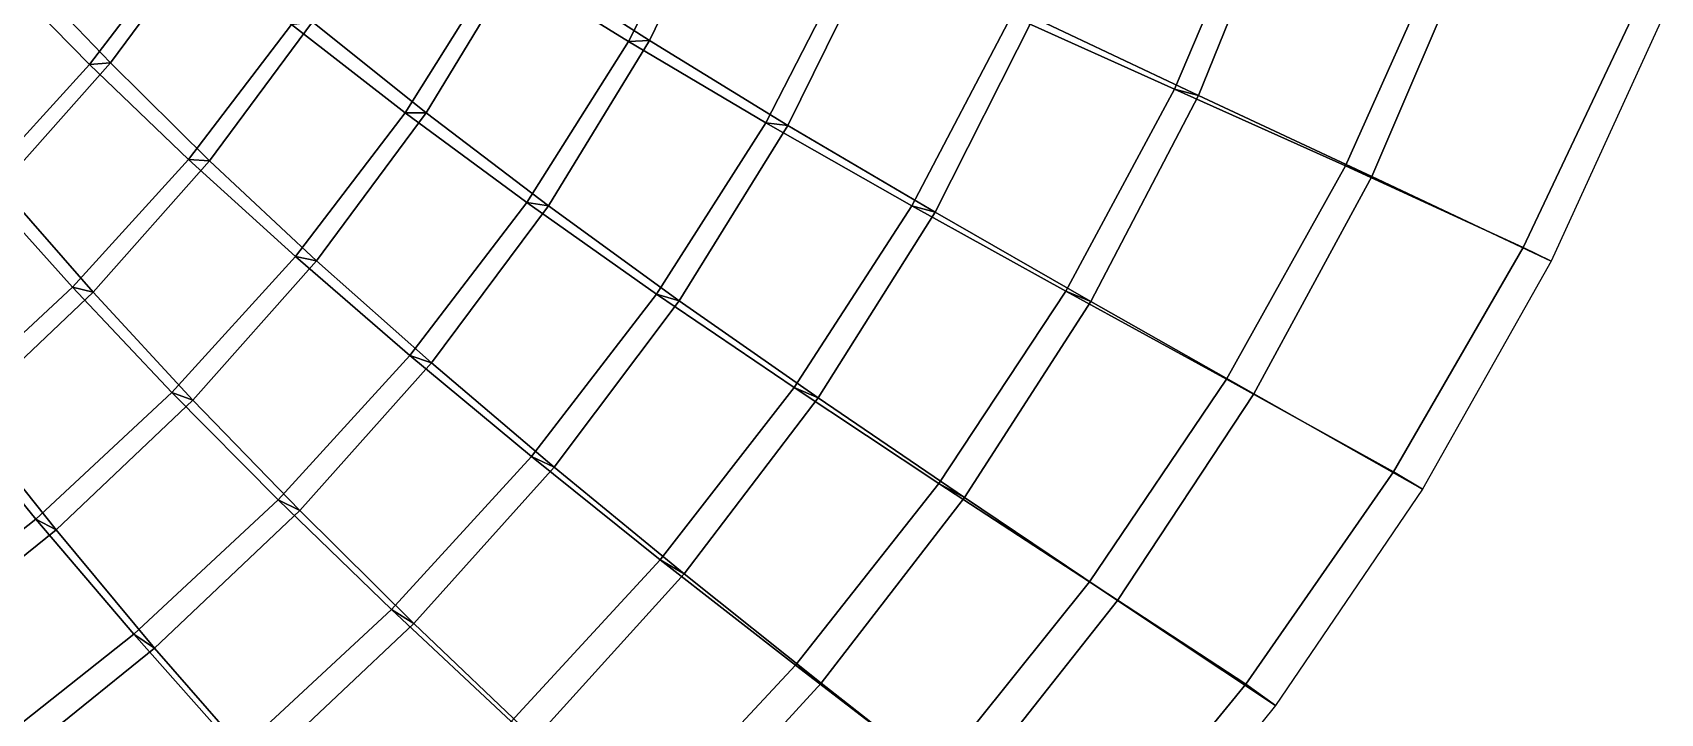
# Model space of a CAD drawing. Header units: metres. Extents: x -2184624 to 1125696, y -1900362 to 1900362.
# Drawn here: x 378009 to 1042518, y -1308778 to -1030950 of the extents above; entities that cross this region are included whole.
import ezdxf

# ---------------------------------------------------------------- set-up
doc = ezdxf.new("R2010")
doc.units = ezdxf.units.M

msp = doc.modelspace()

# ---------------------------------------------------------------- linework, layer by layer
at = {"layer": '1'}
for points in [[(608758.9, -934412.94, 144159.84), (663879.56, -964006.9, 131818.97), (629838.9, -1034245.3, 145287.22), (577172.2, -1000321, 159954.64)], [(600783.25, -938163.06, 116467.805), (655771.7, -966361.1, 103606.46), (621232.4, -1034652.2, 117568.88), (568752.8, -1002063.1, 132703.92)], [(810379.4, -943573.94, 58677.3), (880637.6, -968284.9, 38991.566), (844220.94, -1054076.4, 45921.16), (777668.6, -1024065.2, 68917.914)], [(818413.9, -942381.56, 88438.54), (889426.6, -968948.75, 69220.7), (853908.8, -1056567.1, 75547.03), (786602.5, -1024830.7, 98099.71)], [(409733.38, -954198.75, 208444.06), (449326.44, -990002.4, 199263.27), (409792.75, -1043364.5, 215164.86), (372473.75, -1004301.7, 225824.31)], [(401057.75, -957516.1, 182955.94), (440764.94, -992273.75, 173337.11), (401263.88, -1043973, 189620.64), (363870.5, -1005941.2, 200674.38)], [(519929.1, -969942.3, 145188.03), (568752.8, -1002063.1, 132703.92), (530074.4, -1063653.8, 147095.9), (483745.97, -1027654.94, 161476.83)], [(528299.56, -966959.06, 171960.75), (577172.2, -1000321, 159954.64), (538710.75, -1063711, 173890.38), (492289.78, -1026506.8, 187838.45)], [(655771.7, -966361.1, 103606.46), (663879.56, -964006.9, 131818.97), (629838.9, -1034245.3, 145287.22), (621232.4, -1034652.2, 117568.88)], [(621232.4, -1034652.2, 117568.88), (629838.9, -1034245.3, 145287.22), (663879.56, -964006.9, 131818.97), (655771.7, -966361.1, 103606.46)], [(655771.7, -966361.1, 103606.46), (714766.5, -994927.06, 87930.53), (677338.6, -1067800, 99378.81), (621232.4, -1034652.2, 117568.88)], [(663879.56, -964006.9, 131818.97), (723184.25, -994077.3, 116640.7), (686291.5, -1068826.8, 127553.375), (629838.9, -1034245.3, 145287.22)], [(880637.6, -968284.9, 38991.566), (889426.6, -968948.75, 69220.7), (853908.8, -1056567.1, 75547.03), (844220.94, -1054076.4, 45921.16)], [(880637.6, -968284.9, 38991.566), (954637.25, -994326.2, 14632.164), (913969.25, -1085348.8, 18163.695), (844220.94, -1054076.4, 45921.16)], [(844220.94, -1054076.4, 45921.16), (853908.8, -1056567.1, 75547.03), (889426.6, -968948.75, 69220.7), (880637.6, -968284.9, 38991.566)], [(889426.6, -968948.75, 69220.7), (964503.9, -996958.8, 45274.082), (924681.6, -1089670, 48208.742), (853908.8, -1056567.1, 75547.03)], [(440764.94, -992273.75, 173337.11), (449326.44, -990002.4, 199263.27), (409792.75, -1043364.5, 215164.86), (401263.88, -1043973, 189620.64)], [(401263.88, -1043973, 189620.64), (409792.75, -1043364.5, 215164.86), (449326.44, -990002.4, 199263.27), (440764.94, -992273.75, 173337.11)], [(449326.44, -990002.4, 199263.27), (492289.78, -1026506.8, 187838.45), (450263.84, -1083283.9, 202097.3), (409792.75, -1043364.5, 215164.86)], [(440764.94, -992273.75, 173337.11), (483745.97, -1027654.94, 161476.83), (441719.53, -1082789.4, 176156.58), (401263.88, -1043973, 189620.64)], [(714766.5, -994927.06, 87930.53), (723184.25, -994077.3, 116640.7), (686291.5, -1068826.8, 127553.375), (677338.6, -1067800, 99378.81)], [(677338.6, -1067800, 99378.81), (686291.5, -1068826.8, 127553.375), (723184.25, -994077.3, 116640.7), (714766.5, -994927.06, 87930.53)], [(714766.5, -994927.06, 87930.53), (777668.6, -1024065.2, 68917.914), (736936.1, -1101658.2, 77646.66), (677338.6, -1067800, 99378.81)], [(723184.25, -994077.3, 116640.7), (786602.5, -1024830.7, 98099.71), (746417.6, -1104221, 106266.266), (686291.5, -1068826.8, 127553.375)], [(954637.25, -994326.2, 14632.164), (964503.9, -996958.8, 45274.082), (924681.6, -1089670, 48208.742), (913969.25, -1085348.8, 18163.695)], [(954637.25, -994326.2, 14632.164), (1031949.56, -1022769.06, -15686.754), (986545.1, -1118676.4, -15415.284), (913969.25, -1085348.8, 18163.695)], [(913969.25, -1085348.8, 18163.695), (924681.6, -1089670, 48208.742), (964503.9, -996958.8, 45274.082), (954637.25, -994326.2, 14632.164)], [(568752.8, -1002063.1, 132703.92), (577172.2, -1000321, 159954.64), (538710.75, -1063711, 173890.38), (530074.4, -1063653.8, 147095.9)], [(530074.4, -1063653.8, 147095.9), (538710.75, -1063711, 173890.38), (577172.2, -1000321, 159954.64), (568752.8, -1002063.1, 132703.92)], [(568752.8, -1002063.1, 132703.92), (621232.4, -1034652.2, 117568.88), (579766.4, -1100296.2, 129866.484), (530074.4, -1063653.8, 147095.9)], [(577172.2, -1000321, 159954.64), (629838.9, -1034245.3, 145287.22), (588621.25, -1101646.2, 157091.58), (538710.75, -1063711, 173890.38)], [(621232.4, -1034652.2, 117568.88), (629838.9, -1034245.3, 145287.22), (577172.2, -1000321, 159954.64), (568752.8, -1002063.1, 132703.92)], [(568752.8, -1002063.1, 132703.92), (577172.2, -1000321, 159954.64), (629838.9, -1034245.3, 145287.22), (621232.4, -1034652.2, 117568.88)], [(964503.9, -996958.8, 45274.082), (1042517.94, -1026657.94, 15686.754), (997958.9, -1124182.1, 15415.284), (924681.6, -1089670, 48208.742)], [(363870.5, -1005941.2, 200674.38), (401263.88, -1043973, 189620.64), (356626.9, -1092878.5, 204488.02), (321805.44, -1051805.5, 216910.94)], [(372473.75, -1004301.7, 225824.31), (409792.75, -1043364.5, 215164.86), (364991.9, -1093756.8, 229643.58), (330221.2, -1051663, 241706.1)], [(401263.88, -1043973, 189620.64), (409792.75, -1043364.5, 215164.86), (372473.75, -1004301.7, 225824.31), (363870.5, -1005941.2, 200674.38)], [(363870.5, -1005941.2, 200674.38), (372473.75, -1004301.7, 225824.31), (409792.75, -1043364.5, 215164.86), (401263.88, -1043973, 189620.64)], [(1031949.56, -1022769.06, -15686.754), (1042517.94, -1026657.94, 15686.754), (997958.9, -1124182.1, 15415.284), (986545.1, -1118676.4, -15415.284)], [(483745.97, -1027654.94, 161476.83), (492289.78, -1026506.8, 187838.45), (450263.84, -1083283.9, 202097.3), (441719.53, -1082789.4, 176156.58)], [(441719.53, -1082789.4, 176156.58), (450263.84, -1083283.9, 202097.3), (492289.78, -1026506.8, 187838.45), (483745.97, -1027654.94, 161476.83)], [(483745.97, -1027654.94, 161476.83), (530074.4, -1063653.8, 147095.9), (485285.66, -1122380.6, 160005.2), (441719.53, -1082789.4, 176156.58)], [(492289.78, -1026506.8, 187838.45), (538710.75, -1063711, 173890.38), (493946.97, -1124056.4, 186345.8), (450263.84, -1083283.9, 202097.3)], [(530074.4, -1063653.8, 147095.9), (538710.75, -1063711, 173890.38), (492289.78, -1026506.8, 187838.45), (483745.97, -1027654.94, 161476.83)], [(483745.97, -1027654.94, 161476.83), (492289.78, -1026506.8, 187838.45), (538710.75, -1063711, 173890.38), (530074.4, -1063653.8, 147095.9)], [(777668.6, -1024065.2, 68917.914), (786602.5, -1024830.7, 98099.71), (746417.6, -1104221, 106266.266), (736936.1, -1101658.2, 77646.66)], [(777668.6, -1024065.2, 68917.914), (844220.94, -1054076.4, 45921.16), (799759.25, -1136439.4, 51793.57), (736936.1, -1101658.2, 77646.66)], [(736936.1, -1101658.2, 77646.66), (746417.6, -1104221, 106266.266), (786602.5, -1024830.7, 98099.71), (777668.6, -1024065.2, 68917.914)], [(786602.5, -1024830.7, 98099.71), (853908.8, -1056567.1, 75547.03), (809976.4, -1140643.6, 80849.555), (746417.6, -1104221, 106266.266)], [(844220.94, -1054076.4, 45921.16), (853908.8, -1056567.1, 75547.03), (786602.5, -1024830.7, 98099.71), (777668.6, -1024065.2, 68917.914)], [(777668.6, -1024065.2, 68917.914), (786602.5, -1024830.7, 98099.71), (853908.8, -1056567.1, 75547.03), (844220.94, -1054076.4, 45921.16)], [(621232.4, -1034652.2, 117568.88), (629838.9, -1034245.3, 145287.22), (588621.25, -1101646.2, 157091.58), (579766.4, -1100296.2, 129866.484)], [(579766.4, -1100296.2, 129866.484), (588621.25, -1101646.2, 157091.58), (629838.9, -1034245.3, 145287.22), (621232.4, -1034652.2, 117568.88)], [(621232.4, -1034652.2, 117568.88), (677338.6, -1067800, 99378.81), (632763.8, -1137645.8, 109402.06), (579766.4, -1100296.2, 129866.484)], [(629838.9, -1034245.3, 145287.22), (686291.5, -1068826.8, 127553.375), (641980.3, -1140382.2, 137056.72), (588621.25, -1101646.2, 157091.58)], [(677338.6, -1067800, 99378.81), (686291.5, -1068826.8, 127553.375), (629838.9, -1034245.3, 145287.22), (621232.4, -1034652.2, 117568.88)], [(621232.4, -1034652.2, 117568.88), (629838.9, -1034245.3, 145287.22), (686291.5, -1068826.8, 127553.375), (677338.6, -1067800, 99378.81)], [(401263.88, -1043973, 189620.64), (409792.75, -1043364.5, 215164.86), (364991.9, -1093756.8, 229643.58), (356626.9, -1092878.5, 204488.02)], [(356626.9, -1092878.5, 204488.02), (364991.9, -1093756.8, 229643.58), (409792.75, -1043364.5, 215164.86), (401263.88, -1043973, 189620.64)], [(401263.88, -1043973, 189620.64), (441719.53, -1082789.4, 176156.58), (394310.25, -1134875.6, 189511.33), (356626.9, -1092878.5, 204488.02)], [(409792.75, -1043364.5, 215164.86), (450263.84, -1083283.9, 202097.3), (402707.88, -1136844.1, 215034.02), (364991.9, -1093756.8, 229643.58)], [(441719.53, -1082789.4, 176156.58), (450263.84, -1083283.9, 202097.3), (409792.75, -1043364.5, 215164.86), (401263.88, -1043973, 189620.64)], [(401263.88, -1043973, 189620.64), (409792.75, -1043364.5, 215164.86), (450263.84, -1083283.9, 202097.3), (441719.53, -1082789.4, 176156.58)], [(844220.94, -1054076.4, 45921.16), (853908.8, -1056567.1, 75547.03), (809976.4, -1140643.6, 80849.555), (799759.25, -1136439.4, 51793.57)], [(844220.94, -1054076.4, 45921.16), (913969.25, -1085348.8, 18163.695), (865386.1, -1172397.8, 21158.787), (799759.25, -1136439.4, 51793.57)], [(799759.25, -1136439.4, 51793.57), (809976.4, -1140643.6, 80849.555), (853908.8, -1056567.1, 75547.03), (844220.94, -1054076.4, 45921.16)], [(853908.8, -1056567.1, 75547.03), (924681.6, -1089670, 48208.742), (876571.4, -1178351, 50648.977), (809976.4, -1140643.6, 80849.555)], [(913969.25, -1085348.8, 18163.695), (924681.6, -1089670, 48208.742), (853908.8, -1056567.1, 75547.03), (844220.94, -1054076.4, 45921.16)], [(844220.94, -1054076.4, 45921.16), (853908.8, -1056567.1, 75547.03), (924681.6, -1089670, 48208.742), (913969.25, -1085348.8, 18163.695)], [(530074.4, -1063653.8, 147095.9), (538710.75, -1063711, 173890.38), (493946.97, -1124056.4, 186345.8), (485285.66, -1122380.6, 160005.2)], [(530074.4, -1063653.8, 147095.9), (579766.4, -1100296.2, 129866.484), (531956.06, -1162760, 140847.44), (485285.66, -1122380.6, 160005.2)], [(485285.66, -1122380.6, 160005.2), (493946.97, -1124056.4, 186345.8), (538710.75, -1063711, 173890.38), (530074.4, -1063653.8, 147095.9)], [(538710.75, -1063711, 173890.38), (588621.25, -1101646.2, 157091.58), (540849.06, -1165701.5, 167593.12), (493946.97, -1124056.4, 186345.8)], [(579766.4, -1100296.2, 129866.484), (588621.25, -1101646.2, 157091.58), (538710.75, -1063711, 173890.38), (530074.4, -1063653.8, 147095.9)], [(530074.4, -1063653.8, 147095.9), (538710.75, -1063711, 173890.38), (588621.25, -1101646.2, 157091.58), (579766.4, -1100296.2, 129866.484)], [(677338.6, -1067800, 99378.81), (686291.5, -1068826.8, 127553.375), (641980.3, -1140382.2, 137056.72), (632763.8, -1137645.8, 109402.06)], [(677338.6, -1067800, 99378.81), (736936.1, -1101658.2, 77646.66), (688915.56, -1175805.6, 85251.15), (632763.8, -1137645.8, 109402.06)], [(632763.8, -1137645.8, 109402.06), (641980.3, -1140382.2, 137056.72), (686291.5, -1068826.8, 127553.375), (677338.6, -1067800, 99378.81)], [(686291.5, -1068826.8, 127553.375), (746417.6, -1104221, 106266.266), (698655.94, -1180028.1, 113336.9), (641980.3, -1140382.2, 137056.72)], [(736936.1, -1101658.2, 77646.66), (746417.6, -1104221, 106266.266), (686291.5, -1068826.8, 127553.375), (677338.6, -1067800, 99378.81)], [(677338.6, -1067800, 99378.81), (686291.5, -1068826.8, 127553.375), (746417.6, -1104221, 106266.266), (736936.1, -1101658.2, 77646.66)], [(441719.53, -1082789.4, 176156.58), (450263.84, -1083283.9, 202097.3), (402707.88, -1136844.1, 215034.02), (394310.25, -1134875.6, 189511.33)], [(441719.53, -1082789.4, 176156.58), (485285.66, -1122380.6, 160005.2), (434884.97, -1177782.5, 171708.31), (394310.25, -1134875.6, 189511.33)], [(394310.25, -1134875.6, 189511.33), (402707.88, -1136844.1, 215034.02), (450263.84, -1083283.9, 202097.3), (441719.53, -1082789.4, 176156.58)], [(485285.66, -1122380.6, 160005.2), (493946.97, -1124056.4, 186345.8), (450263.84, -1083283.9, 202097.3), (441719.53, -1082789.4, 176156.58)], [(441719.53, -1082789.4, 176156.58), (450263.84, -1083283.9, 202097.3), (493946.97, -1124056.4, 186345.8), (485285.66, -1122380.6, 160005.2)], [(450263.84, -1083283.9, 202097.3), (493946.97, -1124056.4, 186345.8), (443408.6, -1180917.5, 197607.03), (402707.88, -1136844.1, 215034.02)], [(913969.25, -1085348.8, 18163.695), (924681.6, -1089670, 48208.742), (876571.4, -1178351, 50648.977), (865386.1, -1172397.8, 21158.787)], [(913969.25, -1085348.8, 18163.695), (986545.1, -1118676.4, -15415.284), (933503.4, -1210129, -15160.944), (865386.1, -1172397.8, 21158.787)], [(865386.1, -1172397.8, 21158.787), (876571.4, -1178351, 50648.977), (924681.6, -1089670, 48208.742), (913969.25, -1085348.8, 18163.695)], [(924681.6, -1089670, 48208.742), (997958.9, -1124182.1, 15415.284), (945383.6, -1217239, 15160.944), (876571.4, -1178351, 50648.977)], [(986545.1, -1118676.4, -15415.284), (997958.9, -1124182.1, 15415.284), (924681.6, -1089670, 48208.742), (913969.25, -1085348.8, 18163.695)], [(913969.25, -1085348.8, 18163.695), (924681.6, -1089670, 48208.742), (997958.9, -1124182.1, 15415.284), (986545.1, -1118676.4, -15415.284)], [(356626.9, -1092878.5, 204488.02), (394310.25, -1134875.6, 189511.33), (341957.88, -1183516.2, 201764.3), (307262.88, -1138589.9, 218166.4)], [(364991.9, -1093756.8, 229643.58), (402707.88, -1136844.1, 215034.02), (350083.62, -1186808, 226879.23), (315351.8, -1140798.4, 242936.25)], [(394310.25, -1134875.6, 189511.33), (402707.88, -1136844.1, 215034.02), (364991.9, -1093756.8, 229643.58), (356626.9, -1092878.5, 204488.02)], [(356626.9, -1092878.5, 204488.02), (364991.9, -1093756.8, 229643.58), (402707.88, -1136844.1, 215034.02), (394310.25, -1134875.6, 189511.33)], [(579766.4, -1100296.2, 129866.484), (588621.25, -1101646.2, 157091.58), (540849.06, -1165701.5, 167593.12), (531956.06, -1162760, 140847.44)], [(579766.4, -1100296.2, 129866.484), (632763.8, -1137645.8, 109402.06), (581655.9, -1203964.6, 118316.39), (531956.06, -1162760, 140847.44)], [(531956.06, -1162760, 140847.44), (540849.06, -1165701.5, 167593.12), (588621.25, -1101646.2, 157091.58), (579766.4, -1100296.2, 129866.484)], [(588621.25, -1101646.2, 157091.58), (641980.3, -1140382.2, 137056.72), (590909.9, -1208263.9, 145475.08), (540849.06, -1165701.5, 167593.12)], [(632763.8, -1137645.8, 109402.06), (641980.3, -1140382.2, 137056.72), (588621.25, -1101646.2, 157091.58), (579766.4, -1100296.2, 129866.484)], [(579766.4, -1100296.2, 129866.484), (588621.25, -1101646.2, 157091.58), (641980.3, -1140382.2, 137056.72), (632763.8, -1137645.8, 109402.06)], [(736936.1, -1101658.2, 77646.66), (746417.6, -1104221, 106266.266), (698655.94, -1180028.1, 113336.9), (688915.56, -1175805.6, 85251.15)], [(736936.1, -1101658.2, 77646.66), (799759.25, -1136439.4, 51793.57), (747960.7, -1214913.2, 56896.375), (688915.56, -1175805.6, 85251.15)], [(688915.56, -1175805.6, 85251.15), (698655.94, -1180028.1, 113336.9), (746417.6, -1104221, 106266.266), (736936.1, -1101658.2, 77646.66)], [(799759.25, -1136439.4, 51793.57), (809976.4, -1140643.6, 80849.555), (746417.6, -1104221, 106266.266), (736936.1, -1101658.2, 77646.66)], [(736936.1, -1101658.2, 77646.66), (746417.6, -1104221, 106266.266), (809976.4, -1140643.6, 80849.555), (799759.25, -1136439.4, 51793.57)], [(746417.6, -1104221, 106266.266), (809976.4, -1140643.6, 80849.555), (758407.7, -1220728, 85419.66), (698655.94, -1180028.1, 113336.9)], [(485285.66, -1122380.6, 160005.2), (493946.97, -1124056.4, 186345.8), (443408.6, -1180917.5, 197607.03), (434884.97, -1177782.5, 171708.31)], [(485285.66, -1122380.6, 160005.2), (531956.06, -1162760, 140847.44), (478330.78, -1221597.5, 150770.64), (434884.97, -1177782.5, 171708.31)], [(434884.97, -1177782.5, 171708.31), (443408.6, -1180917.5, 197607.03), (493946.97, -1124056.4, 186345.8), (485285.66, -1122380.6, 160005.2)], [(531956.06, -1162760, 140847.44), (540849.06, -1165701.5, 167593.12), (493946.97, -1124056.4, 186345.8), (485285.66, -1122380.6, 160005.2)], [(485285.66, -1122380.6, 160005.2), (493946.97, -1124056.4, 186345.8), (540849.06, -1165701.5, 167593.12), (531956.06, -1162760, 140847.44)], [(986545.1, -1118676.4, -15415.284), (997958.9, -1124182.1, 15415.284), (945383.6, -1217239, 15160.944), (933503.4, -1210129, -15160.944)], [(493946.97, -1124056.4, 186345.8), (540849.06, -1165701.5, 167593.12), (487084.97, -1225983.2, 177057.08), (443408.6, -1180917.5, 197607.03)], [(394310.25, -1134875.6, 189511.33), (402707.88, -1136844.1, 215034.02), (350083.62, -1186808, 226879.23), (341957.88, -1183516.2, 201764.3)], [(394310.25, -1134875.6, 189511.33), (434884.97, -1177782.5, 171708.31), (379341.28, -1229467, 182418.4), (341957.88, -1183516.2, 201764.3)], [(341957.88, -1183516.2, 201764.3), (350083.62, -1186808, 226879.23), (402707.88, -1136844.1, 215034.02), (394310.25, -1134875.6, 189511.33)], [(434884.97, -1177782.5, 171708.31), (443408.6, -1180917.5, 197607.03), (402707.88, -1136844.1, 215034.02), (394310.25, -1134875.6, 189511.33)], [(394310.25, -1134875.6, 189511.33), (402707.88, -1136844.1, 215034.02), (443408.6, -1180917.5, 197607.03), (434884.97, -1177782.5, 171708.31)], [(402707.88, -1136844.1, 215034.02), (443408.6, -1180917.5, 197607.03), (387589.53, -1233918, 207892.19), (350083.62, -1186808, 226879.23)], [(632763.8, -1137645.8, 109402.06), (641980.3, -1140382.2, 137056.72), (590909.9, -1208263.9, 145475.08), (581655.9, -1203964.6, 118316.39)], [(632763.8, -1137645.8, 109402.06), (688915.56, -1175805.6, 85251.15), (634229.3, -1246053.4, 91994.67), (581655.9, -1203964.6, 118316.39)], [(581655.9, -1203964.6, 118316.39), (590909.9, -1208263.9, 145475.08), (641980.3, -1140382.2, 137056.72), (632763.8, -1137645.8, 109402.06)], [(641980.3, -1140382.2, 137056.72), (698655.94, -1180028.1, 113336.9), (643989.8, -1251810.6, 119578.39), (590909.9, -1208263.9, 145475.08)], [(688915.56, -1175805.6, 85251.15), (698655.94, -1180028.1, 113336.9), (641980.3, -1140382.2, 137056.72), (632763.8, -1137645.8, 109402.06)], [(632763.8, -1137645.8, 109402.06), (641980.3, -1140382.2, 137056.72), (698655.94, -1180028.1, 113336.9), (688915.56, -1175805.6, 85251.15)], [(799759.25, -1136439.4, 51793.57), (809976.4, -1140643.6, 80849.555), (758407.7, -1220728, 85419.66), (747960.7, -1214913.2, 56896.375)], [(799759.25, -1136439.4, 51793.57), (865386.1, -1172397.8, 21158.787), (809516.94, -1255117.1, 23767.787), (747960.7, -1214913.2, 56896.375)], [(747960.7, -1214913.2, 56896.375), (758407.7, -1220728, 85419.66), (809976.4, -1140643.6, 80849.555), (799759.25, -1136439.4, 51793.57)], [(809976.4, -1140643.6, 80849.555), (876571.4, -1178351, 50648.977), (820874.3, -1262637.4, 52743.406), (758407.7, -1220728, 85419.66)], [(865386.1, -1172397.8, 21158.787), (876571.4, -1178351, 50648.977), (809976.4, -1140643.6, 80849.555), (799759.25, -1136439.4, 51793.57)], [(799759.25, -1136439.4, 51793.57), (809976.4, -1140643.6, 80849.555), (876571.4, -1178351, 50648.977), (865386.1, -1172397.8, 21158.787)], [(531956.06, -1162760, 140847.44), (540849.06, -1165701.5, 167593.12), (487084.97, -1225983.2, 177057.08), (478330.78, -1221597.5, 150770.64)], [(531956.06, -1162760, 140847.44), (581655.9, -1203964.6, 118316.39), (524564.5, -1266332.8, 126350.76), (478330.78, -1221597.5, 150770.64)], [(478330.78, -1221597.5, 150770.64), (487084.97, -1225983.2, 177057.08), (540849.06, -1165701.5, 167593.12), (531956.06, -1162760, 140847.44)], [(581655.9, -1203964.6, 118316.39), (590909.9, -1208263.9, 145475.08), (540849.06, -1165701.5, 167593.12), (531956.06, -1162760, 140847.44)], [(531956.06, -1162760, 140847.44), (540849.06, -1165701.5, 167593.12), (590909.9, -1208263.9, 145475.08), (581655.9, -1203964.6, 118316.39)], [(540849.06, -1165701.5, 167593.12), (590909.9, -1208263.9, 145475.08), (533666.5, -1272061.8, 153040.42), (487084.97, -1225983.2, 177057.08)], [(688915.56, -1175805.6, 85251.15), (698655.94, -1180028.1, 113336.9), (643989.8, -1251810.6, 119578.39), (634229.3, -1246053.4, 91994.67)], [(688915.56, -1175805.6, 85251.15), (747960.7, -1214913.2, 56896.375), (689429.6, -1289100.6, 61417.215), (634229.3, -1246053.4, 91994.67)], [(634229.3, -1246053.4, 91994.67), (643989.8, -1251810.6, 119578.39), (698655.94, -1180028.1, 113336.9), (688915.56, -1175805.6, 85251.15)], [(747960.7, -1214913.2, 56896.375), (758407.7, -1220728, 85419.66), (698655.94, -1180028.1, 113336.9), (688915.56, -1175805.6, 85251.15)], [(688915.56, -1175805.6, 85251.15), (698655.94, -1180028.1, 113336.9), (758407.7, -1220728, 85419.66), (747960.7, -1214913.2, 56896.375)], [(865386.1, -1172397.8, 21158.787), (876571.4, -1178351, 50648.977), (820874.3, -1262637.4, 52743.406), (809516.94, -1255117.1, 23767.787)], [(865386.1, -1172397.8, 21158.787), (933503.4, -1210129, -15160.944), (873316.44, -1296870, -14923.463), (809516.94, -1255117.1, 23767.787)], [(809516.94, -1255117.1, 23767.787), (820874.3, -1262637.4, 52743.406), (876571.4, -1178351, 50648.977), (865386.1, -1172397.8, 21158.787)], [(933503.4, -1210129, -15160.944), (945383.6, -1217239, 15160.944), (876571.4, -1178351, 50648.977), (865386.1, -1172397.8, 21158.787)], [(865386.1, -1172397.8, 21158.787), (876571.4, -1178351, 50648.977), (945383.6, -1217239, 15160.944), (933503.4, -1210129, -15160.944)], [(434884.97, -1177782.5, 171708.31), (443408.6, -1180917.5, 197607.03), (387589.53, -1233918, 207892.19), (379341.28, -1229467, 182418.4)], [(434884.97, -1177782.5, 171708.31), (478330.78, -1221597.5, 150770.64), (419382.78, -1276426.8, 159831.2), (379341.28, -1229467, 182418.4)], [(379341.28, -1229467, 182418.4), (387589.53, -1233918, 207892.19), (443408.6, -1180917.5, 197607.03), (434884.97, -1177782.5, 171708.31)], [(443408.6, -1180917.5, 197607.03), (487084.97, -1225983.2, 177057.08), (427848.97, -1282122.2, 185681.17), (387589.53, -1233918, 207892.19)], [(478330.78, -1221597.5, 150770.64), (487084.97, -1225983.2, 177057.08), (443408.6, -1180917.5, 197607.03), (434884.97, -1177782.5, 171708.31)], [(434884.97, -1177782.5, 171708.31), (443408.6, -1180917.5, 197607.03), (487084.97, -1225983.2, 177057.08), (478330.78, -1221597.5, 150770.64)], [(698655.94, -1180028.1, 113336.9), (758407.7, -1220728, 85419.66), (699859.5, -1296425.9, 89444.375), (643989.8, -1251810.6, 119578.39)], [(876571.4, -1178351, 50648.977), (945383.6, -1217239, 15160.944), (885356.56, -1305548, 14923.463), (820874.3, -1262637.4, 52743.406)], [(341957.88, -1183516.2, 201764.3), (379341.28, -1229467, 182418.4), (319101.38, -1277095.5, 192301.64), (285087, -1228368.6, 213093)], [(350083.62, -1186808, 226879.23), (387589.53, -1233918, 207892.19), (326957.8, -1282731.5, 217369.73), (292834.62, -1232846.9, 237814.47)], [(379341.28, -1229467, 182418.4), (387589.53, -1233918, 207892.19), (350083.62, -1186808, 226879.23), (341957.88, -1183516.2, 201764.3)], [(341957.88, -1183516.2, 201764.3), (350083.62, -1186808, 226879.23), (387589.53, -1233918, 207892.19), (379341.28, -1229467, 182418.4)], [(581655.9, -1203964.6, 118316.39), (590909.9, -1208263.9, 145475.08), (533666.5, -1272061.8, 153040.42), (524564.5, -1266332.8, 126350.76)], [(581655.9, -1203964.6, 118316.39), (634229.3, -1246053.4, 91994.67), (573434, -1312008.4, 98062.27), (524564.5, -1266332.8, 126350.76)], [(524564.5, -1266332.8, 126350.76), (533666.5, -1272061.8, 153040.42), (590909.9, -1208263.9, 145475.08), (581655.9, -1203964.6, 118316.39)], [(590909.9, -1208263.9, 145475.08), (643989.8, -1251810.6, 119578.39), (583014.9, -1319183.6, 125175.87), (533666.5, -1272061.8, 153040.42)], [(634229.3, -1246053.4, 91994.67), (643989.8, -1251810.6, 119578.39), (590909.9, -1208263.9, 145475.08), (581655.9, -1203964.6, 118316.39)], [(581655.9, -1203964.6, 118316.39), (590909.9, -1208263.9, 145475.08), (643989.8, -1251810.6, 119578.39), (634229.3, -1246053.4, 91994.67)], [(747960.7, -1214913.2, 56896.375), (758407.7, -1220728, 85419.66), (699859.5, -1296425.9, 89444.375), (689429.6, -1289100.6, 61417.215)], [(747960.7, -1214913.2, 56896.375), (809516.94, -1255117.1, 23767.787), (746914.75, -1333172.4, 26085.934), (689429.6, -1289100.6, 61417.215)], [(689429.6, -1289100.6, 61417.215), (699859.5, -1296425.9, 89444.375), (758407.7, -1220728, 85419.66), (747960.7, -1214913.2, 56896.375)], [(809516.94, -1255117.1, 23767.787), (820874.3, -1262637.4, 52743.406), (758407.7, -1220728, 85419.66), (747960.7, -1214913.2, 56896.375)], [(747960.7, -1214913.2, 56896.375), (758407.7, -1220728, 85419.66), (820874.3, -1262637.4, 52743.406), (809516.94, -1255117.1, 23767.787)], [(933503.4, -1210129, -15160.944), (945383.6, -1217239, 15160.944), (885356.56, -1305548, 14923.463), (873316.44, -1296870, -14923.463)], [(478330.78, -1221597.5, 150770.64), (487084.97, -1225983.2, 177057.08), (427848.97, -1282122.2, 185681.17), (419382.78, -1276426.8, 159831.2)], [(478330.78, -1221597.5, 150770.64), (524564.5, -1266332.8, 126350.76), (461998, -1324383.6, 133674.36), (419382.78, -1276426.8, 159831.2)], [(419382.78, -1276426.8, 159831.2), (427848.97, -1282122.2, 185681.17), (487084.97, -1225983.2, 177057.08), (478330.78, -1221597.5, 150770.64)], [(524564.5, -1266332.8, 126350.76), (533666.5, -1272061.8, 153040.42), (487084.97, -1225983.2, 177057.08), (478330.78, -1221597.5, 150770.64)], [(478330.78, -1221597.5, 150770.64), (487084.97, -1225983.2, 177057.08), (533666.5, -1272061.8, 153040.42), (524564.5, -1266332.8, 126350.76)], [(758407.7, -1220728, 85419.66), (820874.3, -1262637.4, 52743.406), (758195.6, -1342186.4, 54584.145), (699859.5, -1296425.9, 89444.375)], [(487084.97, -1225983.2, 177057.08), (533666.5, -1272061.8, 153040.42), (470788.38, -1331418.4, 159922.39), (427848.97, -1282122.2, 185681.17)], [(379341.28, -1229467, 182418.4), (387589.53, -1233918, 207892.19), (326957.8, -1282731.5, 217369.73), (319101.38, -1277095.5, 192301.64)], [(379341.28, -1229467, 182418.4), (419382.78, -1276426.8, 159831.2), (355578.97, -1326915.2, 168179.12), (319101.38, -1277095.5, 192301.64)], [(319101.38, -1277095.5, 192301.64), (326957.8, -1282731.5, 217369.73), (387589.53, -1233918, 207892.19), (379341.28, -1229467, 182418.4)], [(387589.53, -1233918, 207892.19), (427848.97, -1282122.2, 185681.17), (363630.97, -1333795.8, 193615.97), (326957.8, -1282731.5, 217369.73)], [(419382.78, -1276426.8, 159831.2), (427848.97, -1282122.2, 185681.17), (387589.53, -1233918, 207892.19), (379341.28, -1229467, 182418.4)], [(379341.28, -1229467, 182418.4), (387589.53, -1233918, 207892.19), (427848.97, -1282122.2, 185681.17), (419382.78, -1276426.8, 159831.2)], [(634229.3, -1246053.4, 91994.67), (643989.8, -1251810.6, 119578.39), (583014.9, -1319183.6, 125175.87), (573434, -1312008.4, 98062.27)], [(634229.3, -1246053.4, 91994.67), (689429.6, -1289100.6, 61417.215), (624710.2, -1358646.4, 65484.934), (573434, -1312008.4, 98062.27)], [(573434, -1312008.4, 98062.27), (583014.9, -1319183.6, 125175.87), (643989.8, -1251810.6, 119578.39), (634229.3, -1246053.4, 91994.67)], [(689429.6, -1289100.6, 61417.215), (699859.5, -1296425.9, 89444.375), (643989.8, -1251810.6, 119578.39), (634229.3, -1246053.4, 91994.67)], [(634229.3, -1246053.4, 91994.67), (643989.8, -1251810.6, 119578.39), (699859.5, -1296425.9, 89444.375), (689429.6, -1289100.6, 61417.215)], [(643989.8, -1251810.6, 119578.39), (699859.5, -1296425.9, 89444.375), (634916.3, -1367382.6, 93050.28), (583014.9, -1319183.6, 125175.87)], [(809516.94, -1255117.1, 23767.787), (820874.3, -1262637.4, 52743.406), (758195.6, -1342186.4, 54584.145), (746914.75, -1333172.4, 26085.934)], [(809516.94, -1255117.1, 23767.787), (873316.44, -1296870, -14923.463), (806455.7, -1378618.5, -14701.87), (746914.75, -1333172.4, 26085.934)], [(746914.75, -1333172.4, 26085.934), (758195.6, -1342186.4, 54584.145), (820874.3, -1262637.4, 52743.406), (809516.94, -1255117.1, 23767.787)], [(873316.44, -1296870, -14923.463), (885356.56, -1305548, 14923.463), (820874.3, -1262637.4, 52743.406), (809516.94, -1255117.1, 23767.787)], [(809516.94, -1255117.1, 23767.787), (820874.3, -1262637.4, 52743.406), (885356.56, -1305548, 14923.463), (873316.44, -1296870, -14923.463)], [(524564.5, -1266332.8, 126350.76), (533666.5, -1272061.8, 153040.42), (470788.38, -1331418.4, 159922.39), (461998, -1324383.6, 133674.36)], [(524564.5, -1266332.8, 126350.76), (573434, -1312008.4, 98062.27), (507042.4, -1373325, 103588.234), (461998, -1324383.6, 133674.36)], [(461998, -1324383.6, 133674.36), (470788.38, -1331418.4, 159922.39), (533666.5, -1272061.8, 153040.42), (524564.5, -1266332.8, 126350.76)], [(573434, -1312008.4, 98062.27), (583014.9, -1319183.6, 125175.87), (533666.5, -1272061.8, 153040.42), (524564.5, -1266332.8, 126350.76)], [(524564.5, -1266332.8, 126350.76), (533666.5, -1272061.8, 153040.42), (583014.9, -1319183.6, 125175.87), (573434, -1312008.4, 98062.27)], [(820874.3, -1262637.4, 52743.406), (885356.56, -1305548, 14923.463), (818400.2, -1388809.8, 14701.87), (758195.6, -1342186.4, 54584.145)], [(533666.5, -1272061.8, 153040.42), (583014.9, -1319183.6, 125175.87), (516275.47, -1381805.5, 130262.09), (470788.38, -1331418.4, 159922.39)], [(419382.78, -1276426.8, 159831.2), (427848.97, -1282122.2, 185681.17), (363630.97, -1333795.8, 193615.97), (355578.97, -1326915.2, 168179.12)], [(419382.78, -1276426.8, 159831.2), (461998, -1324383.6, 133674.36), (394437.7, -1377795, 140413.89), (355578.97, -1326915.2, 168179.12)], [(355578.97, -1326915.2, 168179.12), (363630.97, -1333795.8, 193615.97), (427848.97, -1282122.2, 185681.17), (419382.78, -1276426.8, 159831.2)], [(427848.97, -1282122.2, 185681.17), (470788.38, -1331418.4, 159922.39), (402781.56, -1386018, 166246.77), (363630.97, -1333795.8, 193615.97)], [(461998, -1324383.6, 133674.36), (470788.38, -1331418.4, 159922.39), (427848.97, -1282122.2, 185681.17), (419382.78, -1276426.8, 159831.2)], [(419382.78, -1276426.8, 159831.2), (427848.97, -1282122.2, 185681.17), (470788.38, -1331418.4, 159922.39), (461998, -1324383.6, 133674.36)], [(689429.6, -1289100.6, 61417.215), (699859.5, -1296425.9, 89444.375), (634916.3, -1367382.6, 93050.28), (624710.2, -1358646.4, 65484.934)], [(689429.6, -1289100.6, 61417.215), (746914.75, -1333172.4, 26085.934), (678090.44, -1406249.1, 28177.998), (624710.2, -1358646.4, 65484.934)], [(624710.2, -1358646.4, 65484.934), (634916.3, -1367382.6, 93050.28), (699859.5, -1296425.9, 89444.375), (689429.6, -1289100.6, 61417.215)], [(746914.75, -1333172.4, 26085.934), (758195.6, -1342186.4, 54584.145), (699859.5, -1296425.9, 89444.375), (689429.6, -1289100.6, 61417.215)], [(689429.6, -1289100.6, 61417.215), (699859.5, -1296425.9, 89444.375), (758195.6, -1342186.4, 54584.145), (746914.75, -1333172.4, 26085.934)], [(699859.5, -1296425.9, 89444.375), (758195.6, -1342186.4, 54584.145), (689085.06, -1416675.1, 56232.54), (634916.3, -1367382.6, 93050.28)], [(873316.44, -1296870, -14923.463), (885356.56, -1305548, 14923.463), (818400.2, -1388809.8, 14701.87), (806455.7, -1378618.5, -14701.87)]]:
    msp.add_3dface(points, dxfattribs=at)

doc.saveas('drawing.dxf')
